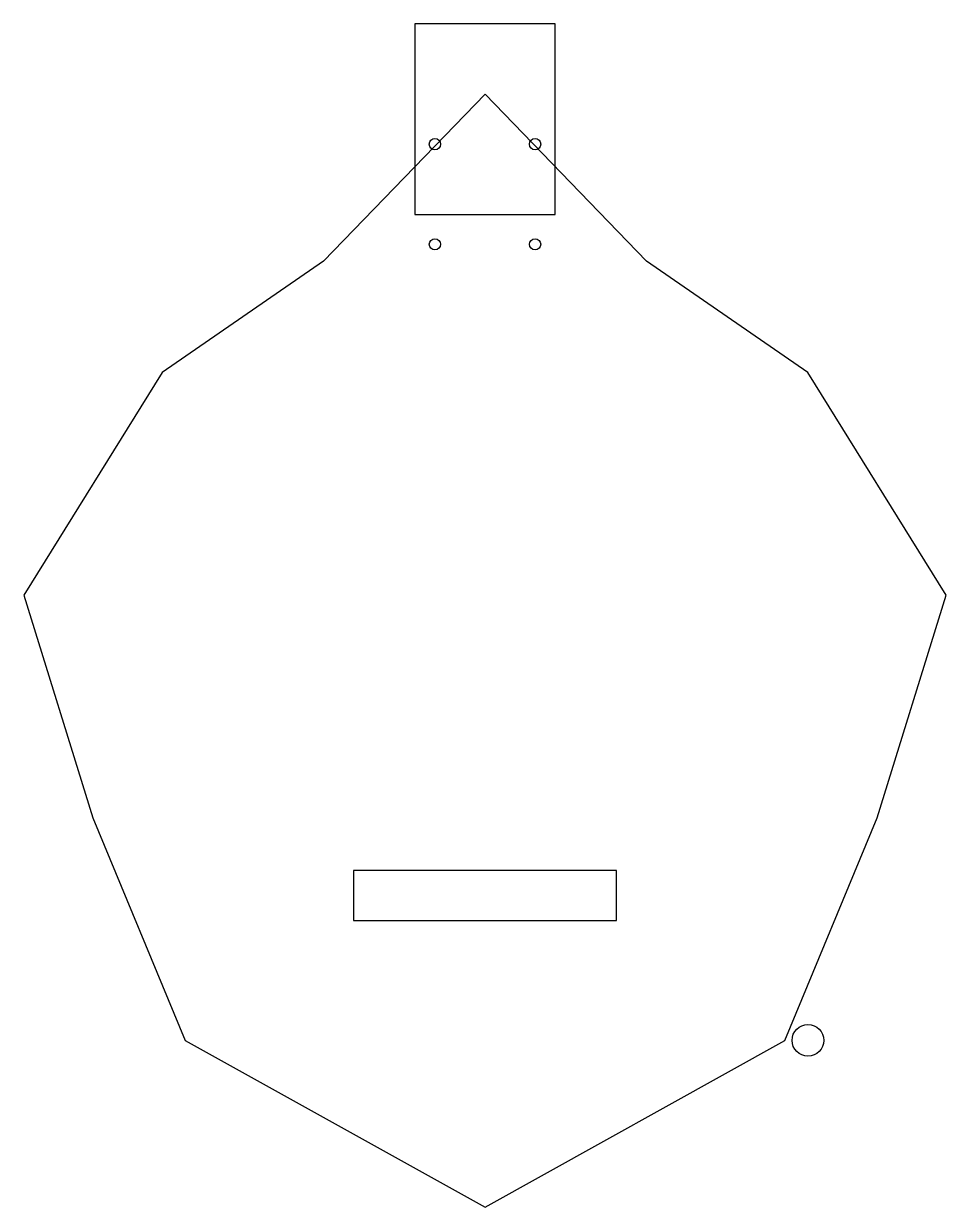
# Model space of a CAD drawing. Header units: metres. Extents: x -184 to 184, y -222 to 250.
import ezdxf

# ---------------------------------------------------------------- set-up
doc = ezdxf.new("R2010")
doc.units = ezdxf.units.M
for name, color, linetype in [('BODY_OUTLINE', 7, 'Continuous'), ('BOLT_HOLES', 7, 'Continuous'), ('BRIDGE_ROUTE', 7, 'Continuous'), ('NECK_POCKET', 7, 'Continuous'), ('OUTPUT_JACK', 7, 'Continuous')]:
    doc.layers.add(name, color=color, linetype=linetype)

msp = doc.modelspace()

# ---------------------------------------------------------------- linework, layer by layer
at = {"layer": 'BODY_OUTLINE'}
msp.add_lwpolyline([(0, -222.25), (119.6975, -155.575), (156.5275, -66.675), (184.15, 22.225), (128.905, 111.125), (64.4525, 155.575), (0, 222.25), (-64.4525, 155.575), (-128.905, 111.125), (-184.15, 22.225), (-156.5275, -66.675), (-119.6975, -155.575)], close=True, dxfattribs=at)
at = {"layer": 'BOLT_HOLES'}
for centre in [(-20, 202.25), (20, 202.25), (-20, 162.25), (20, 162.25)]:
    msp.add_circle(centre, 2.25, dxfattribs=at)
at = {"layer": 'BRIDGE_ROUTE'}
msp.add_lwpolyline([(-52.5, -107.79), (52.5, -107.79), (52.5, -87.79), (-52.5, -87.79)], close=True, dxfattribs=at)
at = {"layer": 'NECK_POCKET'}
msp.add_lwpolyline([(-27.95, 174.15), (27.95, 174.15), (27.95, 250.35), (-27.95, 250.35)], close=True, dxfattribs=at)
at = {"layer": 'OUTPUT_JACK'}
msp.add_circle((128.905, -155.575), 6.35, dxfattribs=at)

doc.saveas('drawing.dxf')
